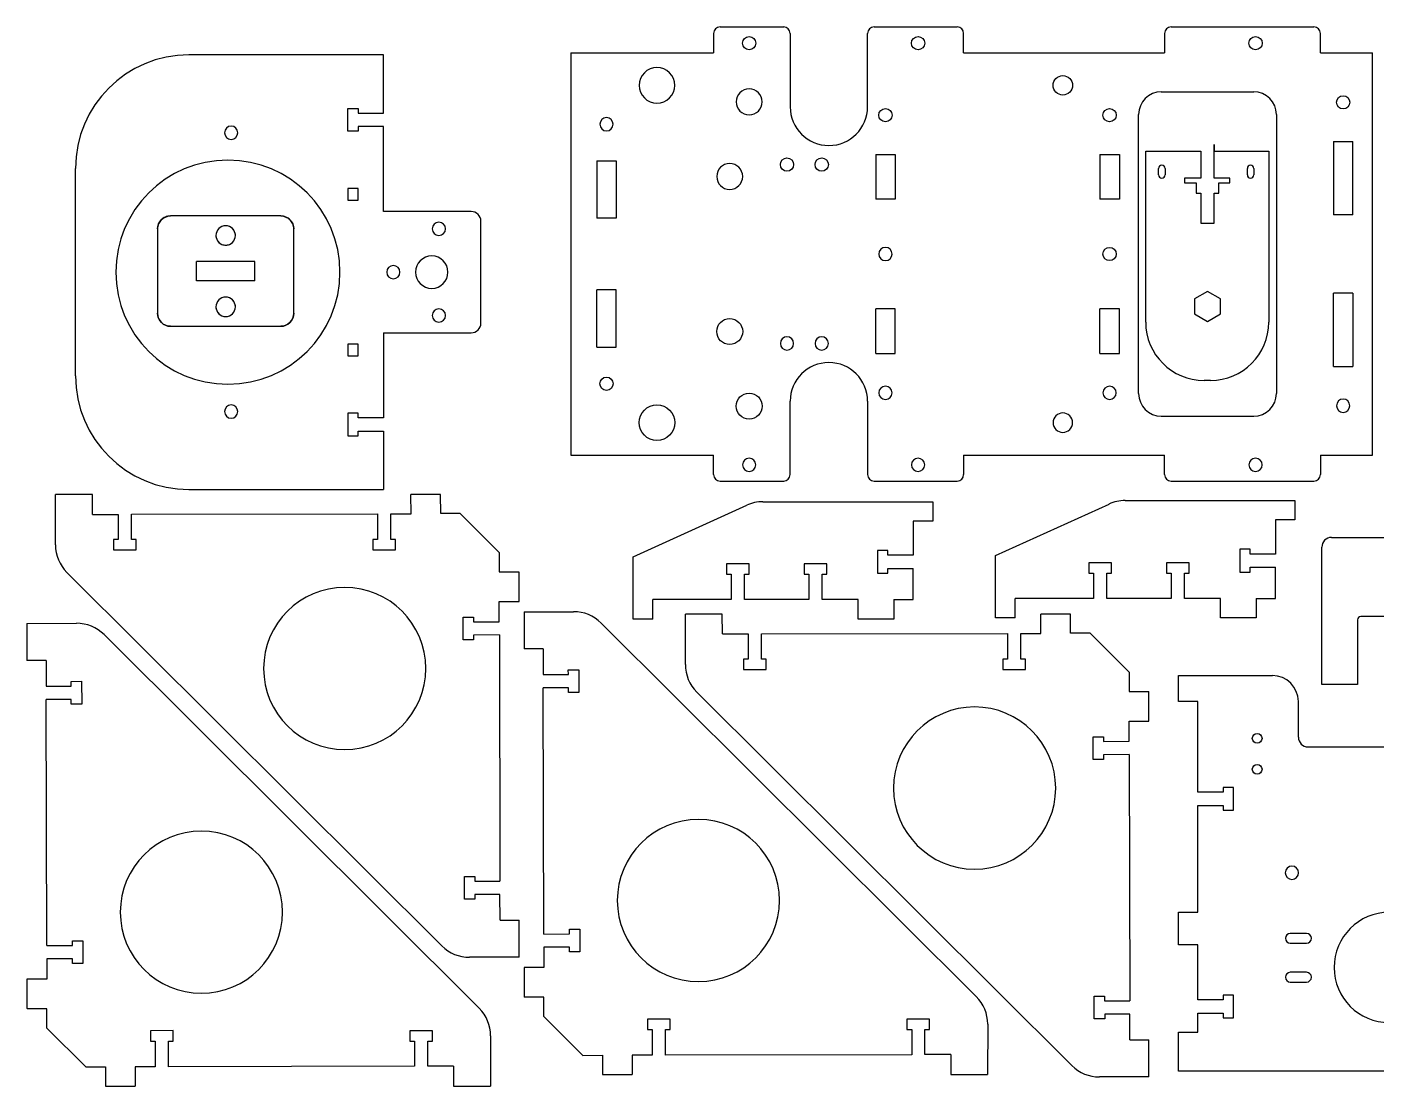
# Model space of a CAD drawing. Header units: millimetres. Extents: x 1588 to 2663, y -752 to 2.
# Drawn here: x 1588.4 to 2004.3, y -751.8 to -425.3 of the extents above; entities that cross this region are included whole.
import ezdxf

# ---------------------------------------------------------------- set-up
doc = ezdxf.new("R2010")
doc.units = ezdxf.units.MM
doc.linetypes.add('HIDDEN', pattern=[9.525, 6.35, -3.175])
doc.layers.get('0').update_dxf_attribs({"color": 253, "lineweight": 70, "true_color": 0x8faf8f})
doc.layers.add('Hidden', color=58, linetype='HIDDEN', lineweight=70, true_color=0x484805)

msp = doc.modelspace()

# ---------------------------------------------------------------- linework, layer by layer
at = {"color": 38, "lineweight": -3, "true_color": 0x482605}
for p, q in [((1800.05, -427.29), (1800.05, -433.29)), ((1802.05, -425.29), (1821.68, -425.29)), ((1823.68, -427.29), (1823.68, -449.89)), ((1847.55, -449.89), (1847.55, -427.29)), ((1849.55, -425.29), (1875.16, -425.29)), ((1877.16, -433.29), (1877.16, -427.29)), ((1939.12, -427.29), (1939.12, -433.29)), ((1941.12, -425.29), (1985.17, -425.29)), ((1987.17, -433.29), (1987.17, -427.29)), ((1698.33, -433.89), (1638.33, -433.89)), ((1698.33, -451.89), (1698.33, -433.89)), ((1756.05, -433.29), (1800.05, -433.29)), ((1756.05, -433.29), (1756.05, -557.29)), ((1877.16, -433.29), (1939.12, -433.29)), ((1987.17, -433.29), (2003.17, -433.29)), ((2003.17, -557.29), (2003.17, -433.29)), ((1938.11, -445.29), (1966.61, -445.29)), ((1687.33, -457.44), (1687.33, -450.44)), ((1687.33, -450.44), (1690.53, -450.44)), ((1690.53, -450.44), (1690.53, -451.89)), ((1690.53, -451.89), (1698.33, -451.89)), ((1931.11, -538.29), (1931.11, -452.29)), ((1973.61, -452.29), (1973.61, -538.29)), ((1690.53, -457.44), (1687.33, -457.44)), ((1698.33, -455.99), (1690.53, -455.99)), ((1690.53, -455.99), (1690.53, -457.44)), ((1698.33, -482.19), (1698.33, -455.99)), ((1954.37, -461.54), (1954.37, -463.54)), ((1954.37, -463.54), (1954.37, -461.54)), ((1954.37, -461.54), (1954.37, -461.54)), ((1991.17, -460.57), (1997.17, -460.57)), ((1991.17, -460.57), (1991.17, -483.24)), ((1997.17, -483.24), (1997.17, -460.57)), ((1850.05, -464.57), (1850.05, -478.34)), ((1850.05, -464.57), (1856.05, -464.57)), ((1856.05, -464.57), (1856.05, -478.34)), ((1919.17, -464.57), (1919.17, -478.34)), ((1919.17, -464.57), (1925.17, -464.57)), ((1925.17, -464.57), (1925.17, -478.34)), ((1933.29, -463.54), (1950.27, -463.54)), ((1933.29, -516.27), (1933.29, -463.54)), ((1950.27, -463.54), (1950.27, -471.91)), ((1954.37, -471.91), (1954.37, -463.54)), ((1954.37, -463.54), (1971.24, -463.54)), ((1971.24, -463.54), (1971.24, -516.27)), ((1603.33, -532.89), (1603.33, -468.89)), ((1764.05, -466.57), (1770.05, -466.57)), ((1764.05, -466.57), (1764.05, -484.24)), ((1770.05, -466.57), (1770.05, -484.24)), ((1937.27, -470.91), (1937.27, -468.91)), ((1939.27, -468.91), (1939.27, -470.91)), ((1964.63, -470.91), (1964.63, -468.91)), ((1966.63, -468.91), (1966.63, -470.91)), ((1945.27, -471.91), (1945.27, -473.34)), ((1950.27, -471.91), (1945.27, -471.91)), ((1945.27, -473.34), (1948.82, -473.34)), ((1948.82, -473.34), (1948.82, -476.54)), ((1959.27, -471.91), (1954.37, -471.91)), ((1955.82, -473.34), (1959.27, -473.34)), ((1955.82, -476.54), (1955.82, -473.34)), ((1959.27, -473.34), (1959.27, -471.91)), ((1687.33, -475.14), (1687.33, -478.74)), ((1690.53, -475.14), (1687.33, -475.14)), ((1690.53, -478.74), (1690.53, -475.14)), ((1948.82, -476.54), (1950.27, -476.54)), ((1950.27, -476.54), (1950.27, -485.74)), ((1954.37, -476.54), (1955.82, -476.54)), ((1954.37, -485.74), (1954.37, -476.54)), ((1687.33, -478.74), (1690.53, -478.74)), ((1725.33, -482.19), (1698.33, -482.19)), ((1856.05, -478.34), (1850.05, -478.34)), ((1925.17, -478.34), (1919.17, -478.34)), ((1666.63, -483.57), (1632.63, -483.57)), ((1728.33, -516.59), (1728.33, -485.19)), ((1770.05, -484.24), (1764.05, -484.24)), ((1950.27, -485.74), (1954.37, -485.74)), ((1997.17, -483.24), (1991.17, -483.24)), ((1628.63, -487.57), (1628.63, -513.57)), ((1670.63, -513.57), (1670.63, -487.57)), ((1658.63, -497.57), (1640.63, -497.57)), ((1640.63, -503.57), (1640.63, -497.57)), ((1658.63, -503.57), (1658.63, -497.57)), ((1658.63, -503.57), (1640.63, -503.57)), ((1770.05, -506.34), (1764.05, -506.34)), ((1764.05, -524.01), (1764.05, -506.34)), ((1770.05, -524.01), (1770.05, -506.34)), ((1952.33, -506.82), (1948.33, -509.13)), ((1956.33, -509.13), (1952.33, -506.82)), ((1997.17, -507.34), (1991.17, -507.34)), ((1991.17, -530.01), (1991.17, -507.34)), ((1997.17, -507.34), (1997.17, -530.01)), ((1948.33, -509.13), (1948.33, -513.75)), ((1956.33, -513.75), (1956.33, -509.13)), ((1850.05, -526.01), (1850.05, -512.24)), ((1856.05, -512.24), (1850.05, -512.24)), ((1856.05, -526.01), (1856.05, -512.24)), ((1919.17, -526.01), (1919.17, -512.24)), ((1925.17, -512.24), (1919.17, -512.24)), ((1925.17, -526.01), (1925.17, -512.24)), ((1948.33, -513.75), (1952.33, -516.06)), ((1952.33, -516.06), (1956.33, -513.75)), ((1632.63, -517.57), (1666.63, -517.57)), ((1698.33, -519.59), (1725.33, -519.59)), ((1698.33, -519.59), (1698.33, -545.79)), ((1690.53, -523.04), (1687.33, -523.04)), ((1687.33, -523.04), (1687.33, -526.64)), ((1690.53, -526.64), (1690.53, -523.04)), ((1764.05, -524.01), (1770.05, -524.01)), ((1687.33, -526.64), (1690.53, -526.64)), ((1850.05, -526.01), (1856.05, -526.01)), ((1919.17, -526.01), (1925.17, -526.01)), ((1991.17, -530.01), (1997.17, -530.01)), ((1953.24, -534.27), (1951.29, -534.27)), ((1823.68, -563.29), (1823.68, -540.69)), ((1847.55, -540.69), (1847.55, -563.29)), ((1687.33, -544.34), (1687.33, -551.34)), ((1690.53, -544.34), (1687.33, -544.34)), ((1690.53, -545.79), (1690.53, -544.34)), ((1698.33, -545.79), (1690.53, -545.79)), ((1938.11, -545.29), (1966.61, -545.29)), ((1687.33, -551.34), (1690.53, -551.34)), ((1690.53, -549.89), (1698.33, -549.89)), ((1690.53, -551.34), (1690.53, -549.89)), ((1698.33, -549.89), (1698.33, -567.89)), ((1756.05, -557.29), (1800.05, -557.29)), ((1800.05, -563.29), (1800.05, -557.29)), ((1877.16, -557.29), (1877.16, -563.29)), ((1877.16, -557.29), (1939.12, -557.29)), ((1939.12, -563.29), (1939.12, -557.29)), ((1987.17, -557.29), (2003.17, -557.29)), ((1987.17, -557.29), (1987.17, -563.29)), ((1802.05, -565.29), (1821.68, -565.29)), ((1849.55, -565.29), (1875.16, -565.29)), ((1941.12, -565.29), (1985.17, -565.29)), ((1608.55, -569.46), (1597.15, -569.46)), ((1597.15, -584.97), (1597.15, -569.46)), ((1608.56, -575.57), (1608.55, -569.46)), ((1638.33, -567.89), (1698.33, -567.89)), ((1715.92, -569.46), (1706.77, -569.46)), ((1706.78, -575.37), (1706.77, -569.46)), ((1715.93, -575.35), (1715.92, -569.46)), ((1775.32, -588.67), (1810.28, -572.75)), ((1815.25, -571.67), (1867.62, -571.67)), ((1867.62, -571.67), (1867.62, -577.67)), ((1887.02, -588.3), (1921.98, -572.38)), ((1926.95, -571.3), (1979.32, -571.3)), ((1979.32, -571.3), (1979.32, -577.3)), ((1608.56, -575.57), (1616.5, -575.56)), ((1616.5, -575.56), (1616.49, -583.32)), ((1620.59, -575.55), (1696.5, -575.39)), ((1620.59, -583.31), (1620.59, -575.55)), ((1696.5, -575.39), (1696.49, -583.34)), ((1700.59, -575.38), (1706.78, -575.37)), ((1700.59, -583.33), (1700.59, -575.38)), ((1721.93, -575.34), (1715.93, -575.35)), ((1721.93, -575.34), (1733.96, -587.31)), ((1867.62, -577.67), (1861.62, -577.67)), ((1861.62, -577.67), (1861.62, -588.16)), ((1979.32, -577.3), (1973.32, -577.3)), ((1973.32, -577.3), (1973.32, -587.79)), ((1615.04, -583.32), (1615.04, -586.52)), ((1616.49, -583.32), (1615.04, -583.32)), ((1622.04, -583.31), (1620.59, -583.31)), ((1622.04, -586.51), (1622.04, -583.31)), ((1695.04, -583.34), (1695.04, -586.54)), ((1696.49, -583.34), (1695.04, -583.34)), ((1702.04, -583.32), (1700.59, -583.33)), ((1702.04, -586.52), (1702.04, -583.32)), ((1962.32, -586.34), (1962.32, -593.34)), ((1965.52, -586.34), (1962.32, -586.34)), ((1965.52, -587.79), (1965.52, -586.34)), ((1987.59, -628.05), (1987.59, -585.67)), ((1990.59, -582.67), (2028.59, -582.67)), ((1615.04, -586.52), (1622.04, -586.51)), ((1695.04, -586.54), (1702.04, -586.52)), ((1733.96, -587.31), (1733.97, -593.31)), ((1775.32, -607.85), (1775.32, -588.67)), ((1850.62, -586.71), (1850.62, -593.71)), ((1853.82, -586.71), (1850.62, -586.71)), ((1853.82, -588.16), (1853.82, -586.71)), ((1861.62, -588.16), (1853.82, -588.16)), ((1887.02, -607.48), (1887.02, -588.3)), ((1915.72, -590.48), (1915.72, -593.68)), ((1922.72, -590.48), (1915.72, -590.48)), ((1922.72, -593.68), (1922.72, -590.48)), ((1939.72, -590.48), (1939.72, -593.68)), ((1946.72, -590.48), (1939.72, -590.48)), ((1946.72, -593.68), (1946.72, -590.48)), ((1973.32, -587.79), (1965.52, -587.79)), ((1600.68, -593.48), (1716.32, -708.64)), ((1733.97, -593.31), (1739.97, -593.3)), ((1739.97, -593.3), (1740.1, -593.42)), ((1740.1, -602.45), (1740.1, -593.42)), ((1804.02, -590.85), (1804.02, -594.05)), ((1811.02, -590.85), (1804.02, -590.85)), ((1804.02, -594.05), (1805.47, -594.05)), ((1805.47, -594.05), (1805.47, -601.85)), ((1809.57, -594.05), (1811.02, -594.05)), ((1809.57, -601.85), (1809.57, -594.05)), ((1811.02, -594.05), (1811.02, -590.85)), ((1828.02, -590.85), (1828.02, -594.05)), ((1835.02, -590.85), (1828.02, -590.85)), ((1828.02, -594.05), (1829.47, -594.05)), ((1829.47, -594.05), (1829.47, -601.85)), ((1833.57, -594.05), (1835.02, -594.05)), ((1833.57, -601.85), (1833.57, -594.05)), ((1835.02, -594.05), (1835.02, -590.85)), ((1850.62, -593.71), (1853.82, -593.71)), ((1853.82, -592.26), (1861.62, -592.26)), ((1853.82, -593.71), (1853.82, -592.26)), ((1861.62, -601.85), (1861.62, -592.26)), ((1915.72, -593.68), (1917.17, -593.68)), ((1917.17, -593.68), (1917.17, -601.48)), ((1921.27, -593.68), (1922.72, -593.68)), ((1921.27, -601.48), (1921.27, -593.68)), ((1939.72, -593.68), (1941.17, -593.68)), ((1941.17, -593.68), (1941.17, -601.48)), ((1945.27, -593.68), (1946.72, -593.68)), ((1945.27, -601.48), (1945.27, -593.68)), ((1962.32, -593.34), (1965.52, -593.34)), ((1965.52, -591.89), (1973.32, -591.89)), ((1965.52, -593.34), (1965.52, -591.89)), ((1973.32, -601.48), (1973.32, -591.89)), ((1733.99, -602.46), (1740.1, -602.45)), ((1734.01, -608.66), (1733.99, -602.46)), ((1781.32, -607.85), (1781.32, -601.85)), ((1805.47, -601.85), (1781.32, -601.85)), ((1829.47, -601.85), (1809.57, -601.85)), ((1844.62, -601.85), (1833.57, -601.85)), ((1844.62, -607.85), (1844.62, -601.85)), ((1855.62, -601.85), (1861.62, -601.85)), ((1855.62, -601.85), (1855.62, -607.85)), ((1893.02, -607.48), (1893.02, -601.48)), ((1917.17, -601.48), (1893.02, -601.48)), ((1941.17, -601.48), (1921.27, -601.48)), ((1956.32, -601.48), (1945.27, -601.48)), ((1956.32, -607.48), (1956.32, -601.48)), ((1967.32, -601.48), (1973.32, -601.48)), ((1967.32, -601.48), (1967.32, -607.48)), ((1722.86, -607.25), (1726.06, -607.24)), ((1722.88, -614.25), (1722.86, -607.25)), ((1726.06, -607.24), (1726.06, -608.69)), ((1741.63, -605.64), (1756.89, -605.57)), ((1741.63, -605.64), (1741.63, -617.04)), ((1802.76, -606.34), (1791.36, -606.34)), ((1791.36, -621.85), (1791.36, -606.34)), ((1802.77, -612.45), (1802.76, -606.34)), ((1910.13, -606.34), (1900.98, -606.34)), ((1900.99, -612.25), (1900.98, -606.34)), ((1910.14, -612.23), (1910.13, -606.34)), ((2019.59, -607.05), (1999.59, -607.05)), ((1588.38, -609.22), (1603.64, -609.15)), ((1588.38, -609.22), (1588.38, -620.62)), ((1726.06, -608.69), (1734.01, -608.66)), ((1881.05, -724.23), (1765.41, -609.07)), ((1781.32, -607.85), (1775.32, -607.85)), ((1855.62, -607.85), (1844.62, -607.85)), ((1893.02, -607.48), (1887.02, -607.48)), ((1967.32, -607.48), (1956.32, -607.48)), ((1998.59, -608.05), (1998.59, -628.05)), ((1727.8, -727.81), (1612.16, -612.65)), ((1726.08, -614.24), (1722.88, -614.25)), ((1734.02, -612.75), (1726.07, -612.79)), ((1726.07, -612.79), (1726.08, -614.24)), ((1734.02, -612.75), (1734.19, -688.66)), ((1802.77, -612.45), (1810.71, -612.44)), ((1810.71, -612.44), (1810.7, -620.2)), ((1814.8, -612.43), (1890.71, -612.27)), ((1814.8, -620.19), (1814.8, -612.43)), ((1890.71, -612.27), (1890.7, -620.22)), ((1894.8, -612.26), (1900.99, -612.25)), ((1894.8, -620.21), (1894.8, -612.26)), ((1916.14, -612.22), (1910.14, -612.23)), ((1916.14, -612.22), (1928.17, -624.19)), ((1747.51, -617.03), (1741.63, -617.04)), ((1747.51, -617.03), (1747.53, -624.96)), ((1594.26, -620.61), (1588.38, -620.62)), ((1594.26, -620.61), (1594.28, -628.54)), ((1755.28, -623.48), (1758.48, -623.46)), ((1755.29, -624.93), (1755.28, -623.48)), ((1758.48, -623.46), (1758.5, -630.46)), ((1809.25, -620.2), (1809.25, -623.4)), ((1810.7, -620.2), (1809.25, -620.2)), ((1809.25, -623.4), (1816.25, -623.39)), ((1816.25, -620.19), (1814.8, -620.19)), ((1816.25, -623.39), (1816.25, -620.19)), ((1889.25, -620.22), (1889.25, -623.42)), ((1890.7, -620.22), (1889.25, -620.22)), ((1889.25, -623.42), (1896.25, -623.4)), ((1896.25, -620.2), (1894.8, -620.21)), ((1896.25, -623.4), (1896.25, -620.2)), ((1602.03, -627.06), (1605.23, -627.04)), ((1602.04, -628.51), (1602.03, -627.06)), ((1605.23, -627.04), (1605.25, -634.04)), ((1747.53, -624.96), (1755.29, -624.93)), ((1928.17, -624.19), (1928.18, -630.19)), ((1594.28, -628.54), (1602.04, -628.51)), ((1755.3, -629.02), (1747.54, -629.05)), ((1747.71, -704.96), (1747.54, -629.05)), ((1755.3, -630.47), (1755.3, -629.02)), ((1758.5, -630.46), (1755.3, -630.47)), ((1794.89, -630.36), (1910.53, -745.52)), ((1928.18, -630.19), (1934.18, -630.18)), ((1934.18, -630.18), (1934.31, -630.3)), ((1934.31, -639.33), (1934.31, -630.3)), ((1998.59, -628.05), (1987.59, -628.05)), ((1602.05, -632.6), (1594.29, -632.63)), ((1594.46, -708.54), (1594.29, -632.63)), ((1602.05, -634.05), (1602.05, -632.6)), ((1605.25, -634.04), (1602.05, -634.05)), ((1928.2, -639.34), (1934.31, -639.33)), ((1928.22, -645.54), (1928.2, -639.34)), ((1917.07, -644.13), (1920.27, -644.12)), ((1917.09, -651.13), (1917.07, -644.13)), ((1920.27, -644.12), (1920.27, -645.57)), ((1920.27, -645.57), (1928.22, -645.54)), ((1920.29, -651.12), (1917.09, -651.13)), ((1928.23, -649.63), (1920.28, -649.67)), ((1920.28, -649.67), (1920.29, -651.12)), ((1928.23, -649.63), (1928.4, -725.54)), ((1723.23, -687.25), (1726.43, -687.24)), ((1723.24, -694.25), (1723.23, -687.25)), ((1726.43, -687.24), (1726.43, -688.69)), ((1726.43, -688.69), (1734.19, -688.66)), ((1726.44, -694.23), (1723.24, -694.25)), ((1734.2, -692.75), (1726.44, -692.78)), ((1726.44, -692.78), (1726.44, -694.23)), ((1734.22, -700.69), (1734.2, -692.75)), ((1734.22, -700.69), (1740.1, -700.67)), ((1740.1, -712.07), (1740.1, -700.67)), ((1602.4, -707.06), (1605.6, -707.04)), ((1602.41, -708.51), (1602.4, -707.06)), ((1605.6, -707.04), (1605.62, -714.04)), ((1747.71, -704.96), (1755.66, -704.93)), ((1755.65, -703.48), (1758.85, -703.46)), ((1755.66, -704.93), (1755.65, -703.48)), ((1758.85, -703.46), (1758.87, -710.46)), ((1594.46, -708.54), (1602.41, -708.51)), ((1755.66, -709.02), (1747.72, -709.05)), ((1747.72, -709.05), (1747.73, -715.25)), ((1755.67, -710.47), (1755.66, -709.02)), ((1758.87, -710.46), (1755.67, -710.47)), ((1602.41, -712.6), (1594.47, -712.63)), ((1594.47, -712.63), (1594.48, -718.83)), ((1602.42, -714.05), (1602.41, -712.6)), ((1605.62, -714.04), (1602.42, -714.05)), ((1740.1, -712.07), (1724.84, -712.14)), ((1747.73, -715.25), (1741.63, -715.26)), ((1741.63, -715.26), (1741.63, -724.29)), ((1594.48, -718.83), (1588.38, -718.84)), ((1588.38, -718.84), (1588.38, -727.87)), ((1588.51, -727.99), (1588.38, -727.87)), ((1741.76, -724.41), (1741.63, -724.29)), ((1747.76, -724.4), (1741.76, -724.41)), ((1747.77, -730.4), (1747.76, -724.4)), ((1917.44, -724.13), (1920.64, -724.12)), ((1917.45, -731.13), (1917.44, -724.13)), ((1920.64, -724.12), (1920.64, -725.57)), ((1920.64, -725.57), (1928.4, -725.54)), ((1594.51, -727.98), (1588.51, -727.99)), ((1594.52, -733.98), (1594.51, -727.98)), ((1759.8, -742.37), (1747.77, -730.4)), ((1786.68, -731.17), (1779.68, -731.19)), ((1779.68, -731.19), (1779.69, -734.39)), ((1786.68, -734.37), (1786.68, -731.17)), ((1866.68, -731.19), (1859.68, -731.2)), ((1859.68, -731.2), (1859.69, -734.4)), ((1866.68, -734.39), (1866.68, -731.19)), ((1920.65, -731.11), (1917.45, -731.13)), ((1928.41, -729.63), (1920.65, -729.66)), ((1920.65, -729.66), (1920.65, -731.11)), ((1928.43, -737.57), (1928.41, -729.63)), ((1606.55, -745.95), (1594.52, -733.98)), ((1633.43, -734.75), (1626.43, -734.77)), ((1626.43, -734.77), (1626.44, -737.97)), ((1633.43, -737.95), (1633.43, -734.75)), ((1713.43, -734.77), (1706.43, -734.78)), ((1706.43, -734.78), (1706.44, -737.98)), ((1713.43, -737.97), (1713.43, -734.77)), ((1779.69, -734.39), (1781.14, -734.38)), ((1781.14, -734.38), (1781.14, -742.33)), ((1785.23, -742.32), (1785.23, -734.37)), ((1785.23, -734.37), (1786.68, -734.37)), ((1859.69, -734.4), (1861.14, -734.4)), ((1861.14, -734.4), (1861.14, -742.16)), ((1865.23, -742.15), (1865.23, -734.39)), ((1865.23, -734.39), (1866.68, -734.39)), ((1884.58, -732.74), (1884.57, -748.25)), ((1626.44, -737.97), (1627.89, -737.96)), ((1627.89, -737.96), (1627.89, -745.91)), ((1631.98, -745.9), (1631.98, -737.95)), ((1631.98, -737.95), (1633.43, -737.95)), ((1706.44, -737.98), (1707.89, -737.98)), ((1707.89, -737.98), (1707.89, -745.74)), ((1711.98, -745.73), (1711.98, -737.97)), ((1711.98, -737.97), (1713.43, -737.97)), ((1731.33, -736.32), (1731.32, -751.83)), ((1928.43, -737.57), (1934.31, -737.55)), ((1934.31, -748.95), (1934.31, -737.55)), ((1759.8, -742.37), (1765.79, -742.36)), ((1765.79, -742.36), (1765.81, -748.25)), ((1781.14, -742.33), (1774.95, -742.34)), ((1774.95, -742.34), (1774.96, -748.25)), ((1861.14, -742.16), (1785.23, -742.32)), ((1873.17, -742.14), (1865.23, -742.15)), ((1873.17, -742.14), (1873.18, -748.25)), ((1606.55, -745.95), (1612.54, -745.94)), ((1612.54, -745.94), (1612.56, -751.83)), ((1627.89, -745.91), (1621.7, -745.92)), ((1621.7, -745.92), (1621.71, -751.83)), ((1707.89, -745.74), (1631.98, -745.9)), ((1719.92, -745.72), (1711.98, -745.73)), ((1719.92, -745.72), (1719.93, -751.83)), ((1765.81, -748.25), (1774.96, -748.25)), ((1873.18, -748.25), (1884.57, -748.25)), ((1612.56, -751.83), (1621.71, -751.83)), ((1719.93, -751.83), (1731.32, -751.83)), ((1934.31, -748.95), (1919.05, -749.02))]:
    msp.add_line(p, q, dxfattribs=at)
at = {"color": 58, "lineweight": -3, "true_color": 0x484805}
for p, q in [((1943.39, -633.27), (1943.39, -625.27)), ((1943.39, -633.27), (1943.39, -625.27)), ((1943.39, -625.27), (1972.36, -625.27)), ((1949.39, -633.27), (1943.39, -633.27)), ((1949.39, -661.22), (1949.39, -633.27)), ((1949.39, -661.22), (1949.39, -633.27)), ((1980.36, -644.27), (1980.36, -633.27)), ((1983.36, -647.27), (2533.21, -647.27)), ((1957.19, -661.22), (1949.39, -661.22)), ((1960.39, -659.77), (1957.19, -659.77)), ((1957.19, -659.77), (1957.19, -661.22)), ((1960.39, -666.77), (1960.39, -659.77)), ((1949.39, -698.27), (1949.39, -665.32)), ((1949.39, -698.27), (1949.39, -665.32)), ((1949.39, -665.32), (1957.19, -665.32)), ((1957.19, -665.32), (1957.19, -666.77)), ((1957.19, -666.77), (1960.39, -666.77)), ((1943.39, -708.27), (1943.39, -698.27)), ((1943.39, -708.27), (1943.39, -698.27)), ((1943.39, -698.27), (1949.39, -698.27)), ((1982.88, -704.77), (1977.88, -704.77)), ((1949.39, -708.27), (1943.39, -708.27)), ((1949.39, -725.22), (1949.39, -708.27)), ((1949.39, -725.22), (1949.39, -708.27)), ((1977.88, -707.77), (1982.88, -707.77)), ((1982.88, -716.77), (1977.88, -716.77)), ((1977.88, -719.77), (1982.88, -719.77)), ((1957.19, -725.22), (1949.39, -725.22)), ((1960.39, -723.77), (1957.19, -723.77)), ((1957.19, -723.77), (1957.19, -725.22)), ((1960.39, -730.77), (1960.39, -723.77)), ((1949.39, -735.27), (1949.39, -729.32)), ((1949.39, -735.27), (1949.39, -729.32)), ((1949.39, -729.32), (1957.19, -729.32)), ((1957.19, -729.32), (1957.19, -730.77)), ((1957.19, -730.77), (1960.39, -730.77)), ((1943.39, -747.27), (1943.39, -735.27)), ((1943.39, -747.27), (1943.39, -735.27)), ((1943.39, -735.27), (1949.39, -735.27)), ((2098.88, -747.27), (1943.39, -747.27))]:
    msp.add_line(p, q, dxfattribs=at)
at = {"color": 38, "lineweight": -3, "true_color": 0x482605}
for centre, radius in [((1811.05, -430.29), 2.05), ((1863.11, -430.29), 2.05), ((1967.17, -430.29), 2.05), ((1907.75, -443.29), 3), ((1994.17, -448.52), 2.05), ((1853.05, -452.48), 2.05), ((1922.17, -452.48), 2.05), ((1822.7, -467.72), 2.05), ((1833.4, -467.72), 2.05), ((1922.17, -495.29), 2.05), ((1805.04, -519.19), 4), ((1767.05, -535.29), 2.05), ((1811.04, -542.19), 4), ((1782.61, -547.29), 5.5)]:
    msp.add_circle(centre, radius, dxfattribs=at)
at = {"color": 38, "lineweight": -3, "true_color": 0x482605, "extrusion": (-4.82915e-15, 2.77556e-17, -1)}
for centre, radius in [((-1782.61, -443.29), 5.5), ((-1767.05, -455.29), 2.05), ((-1853.05, -495.29), 2.05), ((-1853.05, -538.1), 2.05), ((-1922.17, -538.1), 2.05), ((-1994.17, -542.06), 2.05), ((-1811.05, -560.29), 2.05), ((-1863.11, -560.29), 2.05), ((-1967.17, -560.29), 2.05)]:
    msp.add_circle(centre, radius, dxfattribs=at)
at = {"color": 38, "lineweight": -3, "true_color": 0x482605, "extrusion": (6.80691e-15, 2.77556e-17, -1)}
msp.add_circle((-1811.04, -448.39), 4, dxfattribs=at)
at = {"color": 38, "lineweight": -3, "true_color": 0x482605, "extrusion": (2.08167e-17, -8.66142e-16, -1)}
for centre, radius in [((-1651.33, -457.89), 2.05), ((-1650.33, -500.89), 34.55), ((-1715.38, -487.54), 2.05), ((-1701.33, -500.89), 2.05), ((-1715.38, -514.24), 2.05), ((-1651.33, -543.89), 2.05)]:
    msp.add_circle(centre, radius, dxfattribs=at)
at = {"color": 38, "lineweight": -3, "true_color": 0x482605, "extrusion": (6.80692e-15, 2.77556e-17, -1)}
msp.add_circle((-1805.04, -471.39), 4, dxfattribs=at)
at = {"color": 38, "lineweight": -3, "true_color": 0x482605, "extrusion": (8.23881e-16, 5.24806e-16, -1)}
msp.add_circle((-1713.18, -500.89), 5, dxfattribs=at)
at = {"color": 38, "lineweight": -3, "true_color": 0x482605, "extrusion": (-4.82915e-15, 8.51998e-15, -1)}
msp.add_circle((-1822.7, -522.86), 2.05, dxfattribs=at)
at = {"color": 38, "lineweight": -3, "true_color": 0x482605, "extrusion": (-4.82915e-15, 8.59727e-15, -1)}
msp.add_circle((-1833.4, -522.86), 2.05, dxfattribs=at)
at = {"color": 38, "lineweight": -3, "true_color": 0x482605, "extrusion": (-1.38983e-15, 2.77556e-17, -1)}
msp.add_circle((-1907.75, -547.29), 3, dxfattribs=at)
at = {"color": 38, "lineweight": -3, "true_color": 0x482605, "extrusion": (4.29607e-15, 8.89859e-17, -1)}
for centre in [(-1686.33, -623.08), (-1880.54, -659.96)]:
    msp.add_circle(centre, 25, dxfattribs=at)
at = {"color": 58, "lineweight": -3, "true_color": 0x484805}
for centre in [(1967.66, -644.65), (1967.66, -654.17)]:
    msp.add_circle(centre, 1.5, dxfattribs=at)
at = {"color": 38, "lineweight": -3, "true_color": 0x482605, "extrusion": (-4.25444e-15, -3.34747e-17, -1)}
for centre in [(-1795.39, -694.63), (-1642.14, -698.21)]:
    msp.add_circle(centre, 25, dxfattribs=at)
at = {"color": 58, "lineweight": -3, "true_color": 0x484805, "extrusion": (3.4581e-15, -3.34747e-17, -1)}
for centre, radius in [((-1978.38, -686.06), 2.05), ((-2008.39, -715.27), 17)]:
    msp.add_circle(centre, radius, dxfattribs=at)
at = {"color": 38, "lineweight": -3, "true_color": 0x482605}
for centre, radius, start, end in [((1802.05, -427.29), 2, 90, 180), ((1821.68, -427.29), 2, 360, 90), ((1849.55, -427.29), 2, 90, 180), ((1875.16, -427.29), 2, 360, 90), ((1941.12, -427.29), 2, 90, 180), ((1985.17, -427.29), 2, 360, 90), ((1638.33, -468.89), 35, 90, 180), ((1938.11, -452.29), 7, 90, 180), ((1966.61, -452.29), 7, 0, 90), ((1835.62, -449.89), 11.93, 180, 0), ((1938.27, -468.91), 1, 360, 180), ((1965.63, -468.91), 1, 360, 180), ((1938.27, -470.91), 1, 180, 0), ((1965.63, -470.91), 1, 180, 0), ((1725.33, -485.19), 3, 360, 90), ((1725.33, -516.59), 3, 270, 360), ((1951.29, -516.27), 18, 180, 270), ((1953.24, -516.27), 18, 270, 0), ((1835.62, -540.69), 11.93, 0, 180), ((1638.33, -532.89), 35, 180, 270), ((1938.11, -538.29), 7, 180, 270), ((1966.61, -538.29), 7, 270, 0), ((1802.05, -563.29), 2, 180, 270), ((1821.68, -563.29), 2, 270, 0), ((1849.55, -563.29), 2, 180, 270), ((1875.16, -563.29), 2, 270, 0), ((1941.12, -563.29), 2, 180, 270), ((1985.17, -563.29), 2, 270, 0), ((1815.25, -583.67), 12, 90, 114.4743), ((1926.95, -583.3), 12, 90, 114.4743), ((1609.15, -584.97), 12, 179.9869, 225.1178), ((1990.59, -585.67), 3, 90, 180), ((1756.94, -617.57), 12, 45.1178, 90.2628), ((1999.59, -608.05), 1, 90, 180), ((1603.69, -621.15), 12, 45.1178, 90.2628), ((1803.36, -621.85), 12, 179.9869, 225.1178), ((1724.79, -700.14), 12, 225.1178, 270.2628), ((1719.33, -736.32), 12, 359.9869, 45.1178), ((1872.58, -732.74), 12, 359.9869, 45.1178), ((1919, -737.02), 12, 225.1178, 270.2628)]:
    msp.add_arc(centre, radius, start, end, dxfattribs=at)
at = {"color": 58, "lineweight": -3, "true_color": 0x484805}
for centre, radius, start, end in [((1972.36, -633.27), 8, 0, 90), ((1983.36, -644.27), 3, 180, 270), ((1977.88, -706.27), 1.5, 90, 270), ((1982.88, -706.27), 1.5, 270, 90), ((1977.88, -718.27), 1.5, 90, 270), ((1982.88, -718.27), 1.5, 270, 90)]:
    msp.add_arc(centre, radius, start, end, dxfattribs=at)
at = {"color": 38, "lineweight": -3, "true_color": 0x482605, "extrusion": (6.16297e-33, -5.36818e-36, -1)}
for centre, start_param, end_param in [((1632.63, -487.57), 3.140725, 4.711521), ((1666.63, -513.57), 6.282317, 7.853114)]:
    msp.add_ellipse(centre, major_axis=(4, 0), ratio=1, start_param=start_param, end_param=end_param, dxfattribs=at)
at = {"color": 38, "lineweight": -3, "true_color": 0x482605, "extrusion": (6.15761e-33, -6.16834e-33, -1)}
msp.add_ellipse((1649.64, -489.57), major_axis=(3, 0), ratio=1, dxfattribs=at)
at = {"color": 38, "lineweight": -3, "true_color": 0x482605, "extrusion": (3.08149e-33, -2.68409e-36, -1)}
for centre, start_param, end_param in [((1666.63, -487.57), 4.711521, 6.282317), ((1632.63, -513.57), 1.569928, 3.140725)]:
    msp.add_ellipse(centre, major_axis=(4, 0), ratio=1, start_param=start_param, end_param=end_param, dxfattribs=at)
at = {"color": 38, "lineweight": -3, "true_color": 0x482605, "extrusion": (3.07612e-33, -6.16566e-33, -1)}
msp.add_ellipse((1649.64, -511.57), major_axis=(3, 0), ratio=1, dxfattribs=at)
at = {"color": 38, "lineweight": -3, "true_color": 0x482605}
for centre, start_param, end_param in [((1632.63, -513.57), 0.000868, 1.571664), ((1666.63, -513.57), 1.571664, 3.142461)]:
    msp.add_ellipse(centre, major_axis=(-4, 0), ratio=1, start_param=start_param, end_param=end_param, dxfattribs=at)
at = {"layer": 'Hidden', "color": 38, "lineweight": -3, "true_color": 0x482605}
for p, q in [((1632.63, -483.57), (1632.63, -483.57)), ((1666.63, -483.57), (1666.63, -483.57)), ((1628.63, -487.57), (1628.63, -487.57)), ((1670.63, -487.57), (1670.63, -487.57)), ((1640.63, -497.57), (1640.63, -497.57)), ((1658.63, -497.57), (1658.63, -497.57)), ((1640.63, -503.57), (1640.63, -503.57)), ((1658.63, -503.57), (1658.63, -503.57)), ((1628.63, -513.57), (1628.63, -513.57)), ((1670.63, -513.57), (1670.63, -513.57)), ((1632.63, -517.57), (1632.63, -517.57)), ((1666.63, -517.57), (1666.63, -517.57))]:
    msp.add_line(p, q, dxfattribs=at)
at = {"layer": 'Hidden', "lineweight": -3}
for p, q in [((1943.39, -625.27), (1943.39, -625.27)), ((1943.39, -633.27), (1943.39, -633.27)), ((1949.39, -633.27), (1949.39, -633.27)), ((1949.39, -661.22), (1949.39, -661.22)), ((1949.39, -665.32), (1949.39, -665.32)), ((1943.39, -698.27), (1943.39, -698.27)), ((1949.39, -698.27), (1949.39, -698.27)), ((1943.39, -708.27), (1943.39, -708.27)), ((1949.39, -708.27), (1949.39, -708.27)), ((1949.39, -725.22), (1949.39, -725.22)), ((1949.39, -729.32), (1949.39, -729.32)), ((1943.39, -735.27), (1943.39, -735.27)), ((1949.39, -735.27), (1949.39, -735.27)), ((1943.39, -747.27), (1943.39, -747.27))]:
    msp.add_line(p, q, dxfattribs=at)
at = {"layer": 'Hidden', "color": 38, "lineweight": -3, "true_color": 0x482605}
for centre, start_param, end_param in [((1632.63, -487.57), 4.713257, 6.284053), ((1666.63, -487.57), 3.142461, 4.713257)]:
    msp.add_ellipse(centre, major_axis=(-4, 0), ratio=1, start_param=start_param, end_param=end_param, dxfattribs=at)
at = {"layer": 'Hidden', "color": 38, "lineweight": -3, "true_color": 0x482605, "extrusion": (6.15761e-33, -6.16834e-33, -1)}
msp.add_ellipse((1649.64, -489.57), major_axis=(3, 0), ratio=1, dxfattribs=at)
at = {"layer": 'Hidden', "color": 38, "lineweight": -3, "true_color": 0x482605, "extrusion": (3.07612e-33, -6.16566e-33, -1)}
msp.add_ellipse((1649.64, -511.57), major_axis=(3, 0), ratio=1, dxfattribs=at)

doc.saveas('drawing.dxf')
